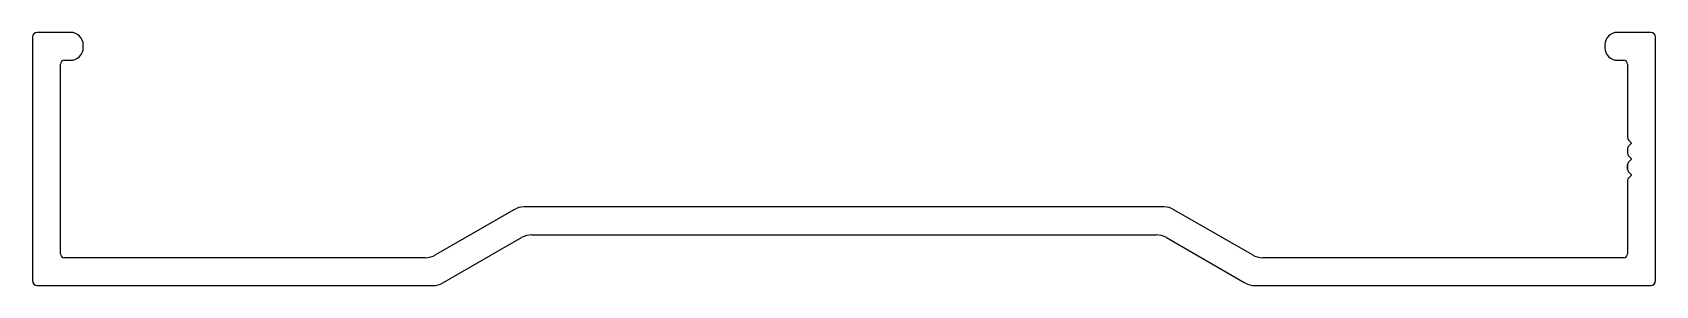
# Model space of a CAD drawing. Header units: inches. Extents: x -53 to 49, y 0 to 16.
import ezdxf

# ---------------------------------------------------------------- set-up
doc = ezdxf.new("R2010")
doc.units = ezdxf.units.IN
doc.header["$MEASUREMENT"] = 0
doc.layers.add('1', color=7, linetype='Continuous')

msp = doc.modelspace()

# ---------------------------------------------------------------- linework, layer by layer
at = {"layer": '1', "color": 7}
for p, q in [((-52.62, 15.89), (-52.62, 0.61)), ((-50.24, 16.19), (-52.32, 16.19)), ((-49.44, 15.24), (-49.44, 15.39)), ((45.8, 15.39), (45.8, 15.24)), ((48.68, 16.19), (46.6, 16.19)), ((48.98, 0.61), (48.98, 15.89)), ((-50.62, 14.44), (-50.24, 14.44)), ((46.6, 14.44), (46.98, 14.44)), ((-50.87, 2.31), (-50.87, 14.19)), ((47.23, 14.19), (47.23, 9.6)), ((47.23, 9.6), (47.23, 9.6)), ((47.23, 9.6), (47.23, 9.6)), ((47.3, 9.43), (47.47, 9.25)), ((47.47, 9.24), (47.3, 9.07)), ((47.23, 8.9), (47.23, 8.6)), ((47.3, 8.43), (47.47, 8.25)), ((47.47, 8.24), (47.3, 8.07)), ((47.23, 7.9), (47.23, 7.9)), ((47.23, 7.9), (47.23, 7.6)), ((47.23, 7.6), (47.23, 7.9)), ((47.23, 7.9), (47.23, 7.6)), ((47.23, 7.6), (47.23, 7.9)), ((47.23, 7.9), (47.23, 7.6)), ((47.3, 7.43), (47.47, 7.25)), ((47.47, 7.24), (47.3, 7.07)), ((47.23, 6.9), (47.23, 2.31)), ((18.2, 5.24), (-21.84, 5.24)), ((-22.48, 5.07), (-27.39, 2.23)), ((23.75, 2.23), (18.83, 5.07)), ((-26.93, 0.48), (-22.01, 3.32)), ((-21.37, 3.49), (17.73, 3.49)), ((18.37, 3.32), (23.28, 0.48)), ((-28.03, 2.06), (-50.62, 2.06)), ((46.98, 2.06), (24.39, 2.06)), ((-52.32, 0.31), (-27.56, 0.31)), ((23.92, 0.31), (48.68, 0.31))]:
    msp.add_line(p, q, dxfattribs=at)
for centre, radius, start, end in [((-52.32, 15.89), 0.3, 90, 180), ((-50.24, 15.39), 0.8, 360, 90), ((46.6, 15.39), 0.8, 90, 180), ((48.68, 15.89), 0.3, 0, 90), ((-50.62, 14.19), 0.25, 90, 180), ((-50.24, 15.24), 0.8, 270, 0), ((46.6, 15.24), 0.8, 180, 270), ((46.98, 14.19), 0.25, 0, 90), ((47.48, 9.6), 0.25, 180, 225), ((47.47, 9.25), 0.008, 315, 45), ((47.48, 8.9), 0.25, 135, 180), ((47.48, 8.6), 0.25, 180, 225), ((47.47, 8.25), 0.008, 315, 45), ((47.48, 7.9), 0.25, 135, 180), ((47.48, 7.6), 0.25, 180, 225), ((47.47, 7.25), 0.008, 315, 45), ((47.48, 6.9), 0.25, 135, 180), ((-21.84, 3.97), 1.27, 90, 120), ((18.2, 3.97), 1.27, 60, 90), ((-21.37, 2.22), 1.27, 90, 120), ((17.73, 2.22), 1.27, 60, 90), ((-50.62, 2.31), 0.25, 180, 270), ((-28.03, 3.33), 1.27, 270, 300), ((24.39, 3.33), 1.27, 240, 270), ((46.98, 2.31), 0.25, 270, 360), ((-52.32, 0.61), 0.3, 180, 270), ((-27.56, 1.58), 1.27, 270, 300), ((23.92, 1.58), 1.27, 240, 270), ((48.68, 0.61), 0.3, 270, 0)]:
    msp.add_arc(centre, radius, start, end, dxfattribs=at)

doc.saveas('drawing.dxf')
